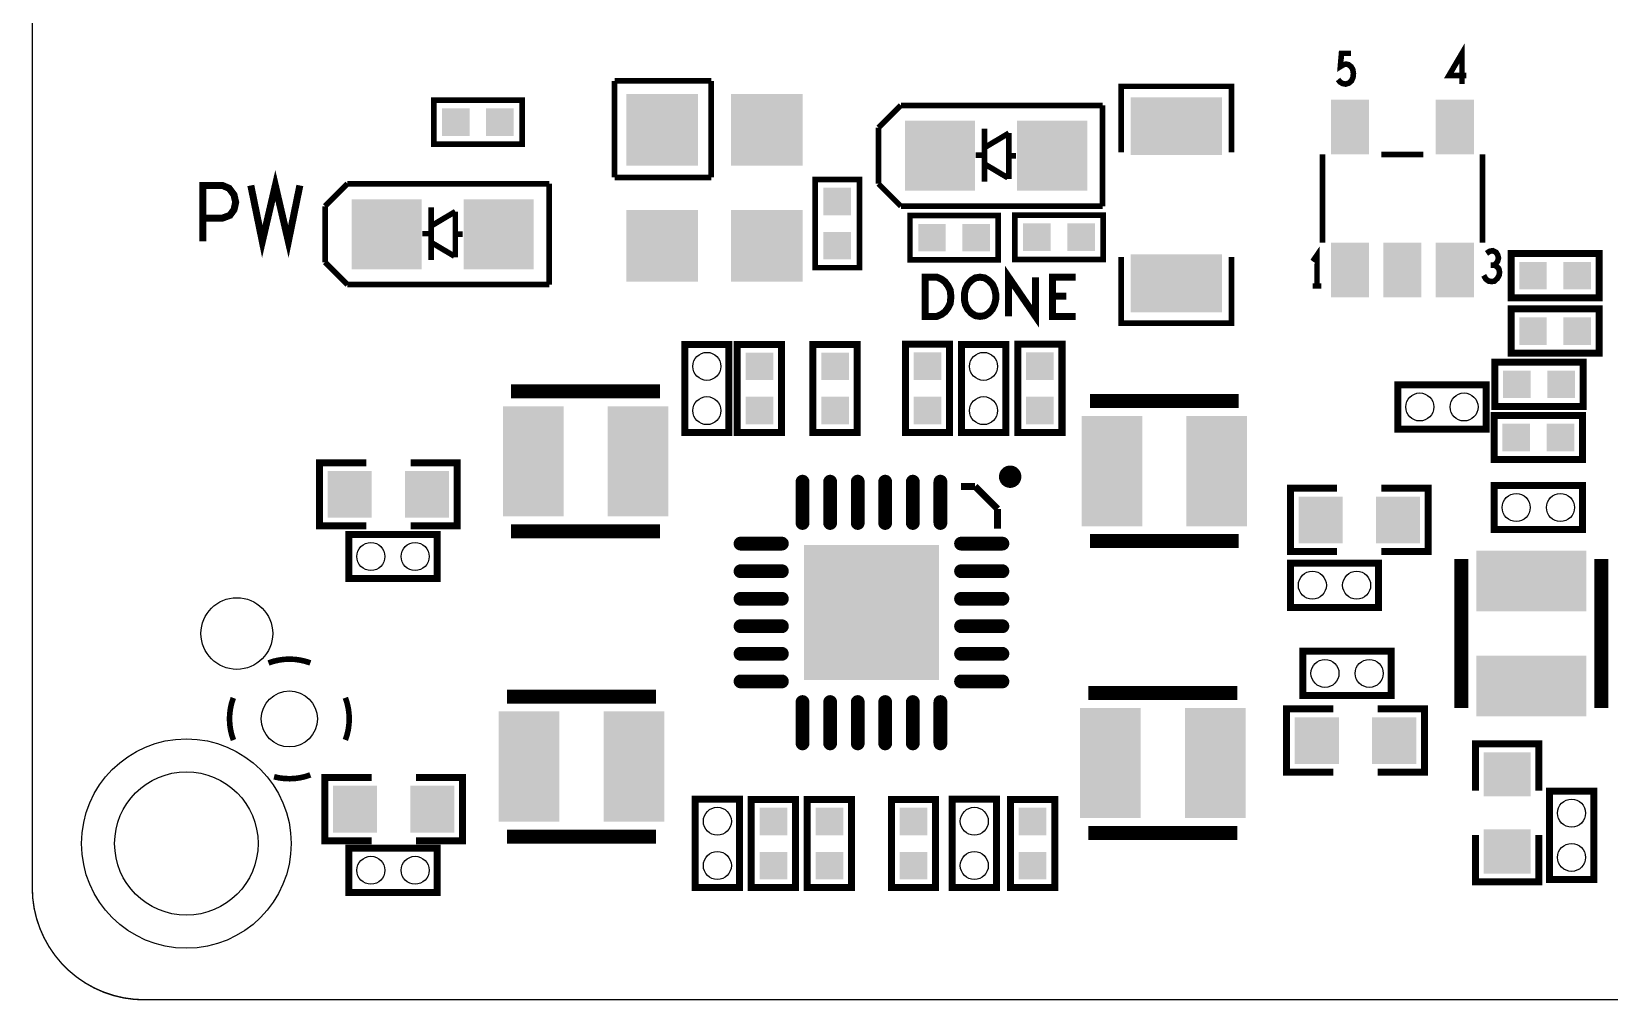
# Model space of a CAD drawing. Extents: x 0 to 1.77, y 0.1 to 2.36.
# Drawn here: x -0.001 to 1.126, y 0.098 to 0.79 of the extents above; entities that cross this region are included whole.
import ezdxf

# ---------------------------------------------------------------- set-up
doc = ezdxf.new("R2010")
doc.units = 0
doc.layers.get('0').update_dxf_attribs({"linetype": 'CONTINUOUS'})
doc.layers.add('ASSY_ART', color=2, linetype='CONTINUOUS')
doc.layers.add('ZYNQ_CORE_2V3_0', color=7, linetype='CONTINUOUS')

# ---------------------------------------------------------------- blocks, each defined once
blk = doc.blocks.new('RECTANGLE_4')
blk.add_solid([(0.01575, 0.01675), (0.01575, -0.01675), (-0.01575, 0.01675), (-0.01575, -0.01675)])
blk = doc.blocks.new('ROUND_2')
blk.add_circle((0, 0), 0.01)
blk = doc.blocks.new('RECTANGLE_14')
blk.add_solid([(0.0325, 0.02065), (0.0325, -0.02065), (-0.0325, 0.02065), (-0.0325, -0.02065)])
blk = doc.blocks.new('ROUND_3')
blk.add_circle((0, 0), 0.02)
blk = doc.blocks.new('ROUND_8')
blk.add_circle((0, 0), 0.0748)
blk = doc.blocks.new('RECTANGLE_16')
blk.add_solid([(0.01675, 0.01575), (0.01675, -0.01575), (-0.01675, 0.01575), (-0.01675, -0.01575)])
blk = doc.blocks.new('ROUND_5')
blk.add_circle((0, 0), 0.0256)
blk = doc.blocks.new('OBLONG_17')
at = {"const_width": 0.00984}
blk.add_lwpolyline([(0, 0.014765), (0, -0.014765)], dxfattribs=at)
at = {"const_width": 0.00492}
for points in [[(-0.00246, 0.014765, 1), (0.00246, 0.014765, 1)], [(-0.00246, -0.014765, 1), (0.00246, -0.014765, 1)]]:
    blk.add_lwpolyline(points, format="xyb", close=True, dxfattribs=at)
blk = doc.blocks.new('OBLONG_18')
at = {"const_width": 0.00984}
blk.add_lwpolyline([(0.014765, 0), (-0.014765, 0)], dxfattribs=at)
at = {"const_width": 0.00492}
for points in [[(-0.017225, 0, 1), (-0.012305, 0, 1)], [(0.012305, 0, 1), (0.017225, 0, 1)]]:
    blk.add_lwpolyline(points, format="xyb", close=True, dxfattribs=at)
blk = doc.blocks.new('SQUARE_7')
blk.add_solid([(0.025, 0.025), (0.025, -0.025), (-0.025, 0.025), (-0.025, -0.025)])
blk = doc.blocks.new('SQUARE_9')
blk.add_solid([(0.00985, 0.00985), (0.00985, -0.00985), (-0.00985, 0.00985), (-0.00985, -0.00985)])
blk = doc.blocks.new('SQUARE_19')
blk.add_solid([(0.04823, 0.04823), (0.04823, -0.04823), (-0.04823, 0.04823), (-0.04823, -0.04823)])
blk = doc.blocks.new('SQUARE_30')
blk.add_solid([(0.0256, 0.0256), (0.0256, -0.0256), (-0.0256, 0.0256), (-0.0256, -0.0256)])
blk = doc.blocks.new('RECTANGLE_20')
blk.add_solid([(0.021655, 0.03937), (0.021655, -0.03937), (-0.021655, 0.03937), (-0.021655, -0.03937)])
blk = doc.blocks.new('RECTANGLE_21')
blk.add_solid([(0.03937, 0.021655), (0.03937, -0.021655), (-0.03937, 0.021655), (-0.03937, -0.021655)])
blk = doc.blocks.new('RECTANGLE_32')
blk.add_solid([(0.0136, 0.0195), (0.0136, -0.0195), (-0.0136, 0.0195), (-0.0136, -0.0195)])
blk = doc.blocks.new('ROUND_96')
blk.add_circle((0, 0), 0.0512)

msp = doc.modelspace()

# ---------------------------------------------------------------- linework, layer by layer
at = {"layer": 'ASSY_ART'}
for points, const_width in [([(0, 2.22), (0, 0.1784)], 0.001), ([(1.0205, 0.7524), (1.0205, 0.7744), (1.0112, 0.7586), (1.0237, 0.7586)], 0.004), ([(0.932, 0.7557), (0.9335, 0.7539), (0.9353, 0.7528), (0.9375, 0.7524), (0.9397, 0.7531), (0.9415, 0.7546), (0.9427, 0.7571), (0.943, 0.7601), (0.9425, 0.763), (0.9413, 0.7649), (0.9395, 0.7663), (0.9377, 0.7667), (0.936, 0.7663), (0.9337, 0.7649), (0.9345, 0.7744), (0.9413, 0.7744)], 0.004), ([(0.4846, 0.7547), (0.4156, 0.7547)], 0.004), ([(0.4156, 0.7547), (0.4156, 0.6857)], 0.004), ([(0.4846, 0.6857), (0.4846, 0.7547)], 0.004), ([(0.7772, 0.7036), (0.7772, 0.7508), (0.856, 0.7508), (0.856, 0.7036)], 0.004), ([(0.2866, 0.7095), (0.3496, 0.7095), (0.3496, 0.741), (0.2866, 0.741), (0.2866, 0.7095)], 0.004), ([(0.62, 0.7372), (0.604, 0.7212)], 0.004), ([(0.764, 0.7372), (0.62, 0.7372)], 0.004), ([(0.764, 0.6652), (0.764, 0.7372)], 0.004), ([(0.604, 0.7212), (0.604, 0.6812)], 0.004), ([(0.6797, 0.6827), (0.6797, 0.7205)], 0.004), ([(0.6971, 0.7174), (0.6805, 0.7075)], 0.004), ([(0.6971, 0.6847), (0.6971, 0.7174)], 0.004), ([(0.6786, 0.7016), (0.6734, 0.7016)], 0.004), ([(0.6974, 0.7012), (0.7022, 0.7012)], 0.004), ([(0.9209, 0.6392), (0.9209, 0.7022)], 0.004), ([(0.963, 0.7022), (0.993, 0.7022)], 0.004), ([(1.0351, 0.7022), (1.0351, 0.6392)], 0.004), ([(0.156, 0.68), (0.1642, 0.64), (0.1735, 0.68), (0.1828, 0.64), (0.191, 0.68)], 0.005), ([(0.4156, 0.6857), (0.4846, 0.6857)], 0.004), ([(0.6963, 0.6855), (0.6805, 0.6949)], 0.004), ([(0.1218, 0.64), (0.1218, 0.68), (0.1358, 0.68), (0.1405, 0.678), (0.144, 0.6733), (0.1452, 0.668), (0.144, 0.6627), (0.1411, 0.6587), (0.1358, 0.6567), (0.1218, 0.6567)], 0.005), ([(0.225, 0.6812), (0.209, 0.6652)], 0.004), ([(0.369, 0.6812), (0.225, 0.6812)], 0.004), ([(0.369, 0.6092), (0.369, 0.6812)], 0.004), ([(0.5904, 0.6213), (0.5904, 0.6843), (0.5588, 0.6843), (0.5588, 0.6213), (0.5904, 0.6213)], 0.004), ([(0.604, 0.6812), (0.62, 0.6652)], 0.004), ([(0.209, 0.6652), (0.209, 0.6252)], 0.004), ([(0.2847, 0.6267), (0.2847, 0.6645)], 0.004), ([(0.62, 0.6652), (0.764, 0.6652)], 0.004), ([(0.302, 0.6614), (0.2855, 0.6515)], 0.004), ([(0.302, 0.6287), (0.302, 0.6614)], 0.004), ([(0.6265, 0.6269), (0.6895, 0.6269), (0.6895, 0.6585), (0.6265, 0.6585), (0.6265, 0.6269)], 0.004), ([(0.7643, 0.6587), (0.7013, 0.6587), (0.7013, 0.6271), (0.7643, 0.6271), (0.7643, 0.6587)], 0.004), ([(0.2836, 0.6456), (0.2784, 0.6456)], 0.004), ([(0.3024, 0.6452), (0.3072, 0.6452)], 0.004), ([(0.3013, 0.6295), (0.2855, 0.6389)], 0.004), ([(0.7772, 0.6288), (0.7772, 0.5817), (0.856, 0.5817), (0.856, 0.6288)], 0.004), ([(0.917, 0.6082), (0.917, 0.6302), (0.914, 0.6258)], 0.004), ([(1.0433, 0.6231), (1.0448, 0.6242), (1.046, 0.626), (1.0465, 0.6282), (1.046, 0.6304), (1.0448, 0.6323), (1.0425, 0.6334), (1.0402, 0.633), (1.038, 0.6315)], 0.004), ([(1.1185, 0.6314), (1.0555, 0.6314), (1.0555, 0.5998), (1.1185, 0.5998), (1.1185, 0.6314)], 0.005), ([(0.209, 0.6252), (0.225, 0.6092)], 0.004), ([(0.6969, 0.5865), (0.6969, 0.6145), (0.7161, 0.5865), (0.7161, 0.6145)], 0.005), ([(1.036, 0.6158), (1.0375, 0.6132), (1.0395, 0.6117), (1.0417, 0.6114), (1.0437, 0.6117), (1.0457, 0.6136), (1.047, 0.6158), (1.0473, 0.618), (1.0468, 0.6205), (1.045, 0.6224), (1.0433, 0.6231), (1.041, 0.6231)], 0.004), ([(0.225, 0.6092), (0.369, 0.6092)], 0.004), ([(0.6373, 0.5865), (0.6373, 0.6145), (0.6457, 0.6145), (0.649, 0.6131), (0.6515, 0.6112), (0.6536, 0.6084), (0.6552, 0.6052), (0.6557, 0.6005), (0.6552, 0.5958), (0.6536, 0.5926), (0.6515, 0.5898), (0.649, 0.5879), (0.6457, 0.5865), (0.6373, 0.5865)], 0.005), ([(0.6765, 0.5865), (0.6732, 0.587), (0.6703, 0.5888), (0.6677, 0.5916), (0.6661, 0.5949), (0.6653, 0.5986), (0.6653, 0.6024), (0.6661, 0.6061), (0.6677, 0.6094), (0.6703, 0.6122), (0.6732, 0.614), (0.6765, 0.6145), (0.6798, 0.614), (0.6827, 0.6122), (0.6853, 0.6094), (0.6869, 0.6061), (0.6877, 0.6024), (0.6877, 0.5986), (0.6869, 0.5949), (0.6853, 0.5916), (0.6827, 0.5888), (0.6798, 0.587), (0.6765, 0.5865)], 0.005), ([(0.7448, 0.5865), (0.7282, 0.5865), (0.7282, 0.6145), (0.7448, 0.6145)], 0.005), ([(0.914, 0.6082), (0.92, 0.6082)], 0.004), ([(0.7382, 0.601), (0.7282, 0.601)], 0.005), ([(1.1185, 0.5918), (1.0555, 0.5918), (1.0555, 0.5602), (1.1185, 0.5602), (1.1185, 0.5918)], 0.005), ([(0.4657, 0.5665), (0.4657, 0.5035), (0.4973, 0.5035), (0.4973, 0.5665), (0.4657, 0.5665)], 0.005), ([(0.5348, 0.5035), (0.5348, 0.5665), (0.5032, 0.5665), (0.5032, 0.5035), (0.5348, 0.5035)], 0.005), ([(0.5888, 0.5035), (0.5888, 0.5665), (0.5572, 0.5665), (0.5572, 0.5035), (0.5888, 0.5035)], 0.005), ([(0.6548, 0.5036), (0.6548, 0.5666), (0.6232, 0.5666), (0.6232, 0.5036), (0.6548, 0.5036)], 0.005), ([(0.6632, 0.5665), (0.6632, 0.5035), (0.6948, 0.5035), (0.6948, 0.5665), (0.6632, 0.5665)], 0.005), ([(0.735, 0.5036), (0.735, 0.5666), (0.7034, 0.5666), (0.7034, 0.5036), (0.735, 0.5036)], 0.005), ([(1.107, 0.5538), (1.044, 0.5538), (1.044, 0.5222), (1.107, 0.5222), (1.107, 0.5538)], 0.005), ([(0.4481, 0.533), (0.3418, 0.533)], 0.01), ([(0.7549, 0.526), (0.8611, 0.526)], 0.01), ([(0.9747, 0.506), (1.0377, 0.506), (1.0377, 0.5376), (0.9747, 0.5376), (0.9747, 0.506)], 0.005), ([(1.1065, 0.5158), (1.0435, 0.5158), (1.0435, 0.4842), (1.1065, 0.4842), (1.1065, 0.5158)], 0.005), ([(0.2384, 0.482), (0.205, 0.482), (0.205, 0.4368), (0.2384, 0.4368)], 0.005), ([(0.27, 0.482), (0.3034, 0.482), (0.3034, 0.4368), (0.27, 0.4368)], 0.005), ([(0.663, 0.465), (0.673, 0.465)], 0.005), ([(0.673, 0.465), (0.689, 0.449)], 0.005), ([(0.9314, 0.4185), (0.898, 0.4185), (0.898, 0.4637), (0.9314, 0.4637)], 0.005), ([(0.963, 0.4185), (0.9964, 0.4185), (0.9964, 0.4637), (0.963, 0.4637)], 0.005), ([(1.0435, 0.4342), (1.1065, 0.4342), (1.1065, 0.4658), (1.0435, 0.4658), (1.0435, 0.4342)], 0.005), ([(0.689, 0.449), (0.689, 0.435)], 0.005), ([(0.289, 0.4308), (0.226, 0.4308), (0.226, 0.3992), (0.289, 0.3992), (0.289, 0.4308)], 0.005), ([(0.4481, 0.433), (0.3418, 0.433)], 0.01), ([(0.7549, 0.426), (0.8611, 0.426)], 0.01), ([(1.02, 0.4132), (1.02, 0.3069)], 0.01), ([(1.12, 0.4132), (1.12, 0.3069)], 0.01), ([(0.898, 0.3787), (0.961, 0.3787), (0.961, 0.4103), (0.898, 0.4103), (0.898, 0.3787)], 0.005), ([(0.907, 0.3157), (0.97, 0.3157), (0.97, 0.3473), (0.907, 0.3473), (0.907, 0.3157)], 0.005), ([(0.4451, 0.315), (0.3388, 0.315)], 0.01), ([(0.7539, 0.3175), (0.8601, 0.3175)], 0.01), ([(0.9287, 0.2609), (0.8953, 0.2609), (0.8953, 0.3061), (0.9287, 0.3061)], 0.005), ([(0.9603, 0.2609), (0.9937, 0.2609), (0.9937, 0.3061), (0.9603, 0.3061)], 0.005), ([(1.0753, 0.2477), (1.0753, 0.2811), (1.0301, 0.2811), (1.0301, 0.2477)], 0.005), ([(0.2422, 0.2571), (0.2088, 0.2571), (0.2088, 0.2119), (0.2422, 0.2119)], 0.005), ([(0.2738, 0.2571), (0.3072, 0.2571), (0.3072, 0.2119), (0.2738, 0.2119)], 0.005), ([(1.1145, 0.1844), (1.1145, 0.2474), (1.0829, 0.2474), (1.0829, 0.1844), (1.1145, 0.1844)], 0.005), ([(0.5048, 0.1786), (0.5048, 0.2416), (0.4732, 0.2416), (0.4732, 0.1786), (0.5048, 0.1786)], 0.005), ([(0.5132, 0.2415), (0.5132, 0.1785), (0.5448, 0.1785), (0.5448, 0.2415), (0.5132, 0.2415)], 0.005), ([(0.5532, 0.2415), (0.5532, 0.1785), (0.5848, 0.1785), (0.5848, 0.2415), (0.5532, 0.2415)], 0.005), ([(0.6132, 0.2415), (0.6132, 0.1785), (0.6448, 0.1785), (0.6448, 0.2415), (0.6132, 0.2415)], 0.005), ([(0.6882, 0.1786), (0.6882, 0.2416), (0.6566, 0.2416), (0.6566, 0.1786), (0.6882, 0.1786)], 0.005), ([(0.6982, 0.2415), (0.6982, 0.1785), (0.7298, 0.1785), (0.7298, 0.2415), (0.6982, 0.2415)], 0.005), ([(0.4451, 0.215), (0.3388, 0.215)], 0.01), ([(0.7539, 0.2175), (0.8601, 0.2175)], 0.01), ([(1.0753, 0.2161), (1.0753, 0.1827), (1.0301, 0.1827), (1.0301, 0.2161)], 0.005), ([(0.289, 0.2067), (0.226, 0.2067), (0.226, 0.1751), (0.289, 0.1751), (0.289, 0.2067)], 0.005), ([(0.08, 0.0984), (1.6917, 0.0984)], 0.001)]:
    msp.add_lwpolyline(points, dxfattribs=dict(at, const_width=const_width))
at = {"layer": 'ASSY_ART', "const_width": 0.008}
msp.add_lwpolyline([(0.694, 0.472, 1), (0.702, 0.472, 1)], format="xyb", close=True, dxfattribs=at)
at = {"layer": 'ASSY_ART'}
for points, const_width in [([(0.1985, 0.339, 0.180798), (0.1686, 0.339)], 0.004), ([(0.1435, 0.314, 0.182255), (0.1436, 0.2839)], 0.004), ([(0.2235, 0.284, 0.181985), (0.2235, 0.3141)], 0.004), ([(0.1726, 0.2577, 0.155191), (0.1985, 0.259)], 0.004), ([(0, 0.1784, 0.414214), (0.08, 0.0984)], 0.001)]:
    msp.add_lwpolyline(points, format="xyb", dxfattribs=dict(at, const_width=const_width))

# ---------------------------------------------------------------- block references
for name, p in [('SQUARE_30', (0.4496, 0.7197)), ('SQUARE_30', (0.5244, 0.7197)), ('SQUARE_9', (0.3023, 0.7253)), ('SQUARE_9', (0.3338, 0.7253)), ('RECTANGLE_14', (0.8166, 0.7223)), ('RECTANGLE_32', (0.9406, 0.7217)), ('RECTANGLE_32', (1.0154, 0.7217)), ('SQUARE_7', (0.648, 0.7012)), ('SQUARE_7', (0.728, 0.7012)), ('SQUARE_9', (0.5746, 0.6686)), ('SQUARE_7', (0.253, 0.6452)), ('SQUARE_7', (0.333, 0.6452)), ('SQUARE_30', (0.4496, 0.637)), ('SQUARE_30', (0.5244, 0.637)), ('SQUARE_9', (0.5746, 0.637)), ('SQUARE_9', (0.6422, 0.6427)), ('SQUARE_9', (0.6738, 0.6427)), ('SQUARE_9', (0.717, 0.643)), ('SQUARE_9', (0.7486, 0.643)), ('RECTANGLE_14', (0.8166, 0.6101)), ('RECTANGLE_32', (0.9406, 0.6197)), ('RECTANGLE_32', (0.978, 0.6197)), ('RECTANGLE_32', (1.0154, 0.6197)), ('SQUARE_9', (1.0712, 0.6156)), ('SQUARE_9', (1.1028, 0.6156)), ('SQUARE_9', (1.0712, 0.576)), ('SQUARE_9', (1.1028, 0.576)), ('ROUND_2', (0.4815, 0.5508)), ('SQUARE_9', (0.519, 0.5508)), ('SQUARE_9', (0.573, 0.5508)), ('SQUARE_9', (0.639, 0.5509)), ('ROUND_2', (0.679, 0.5508)), ('SQUARE_9', (0.7192, 0.5509)), ('SQUARE_9', (1.0597, 0.538)), ('SQUARE_9', (1.0913, 0.538)), ('ROUND_2', (0.9904, 0.5218)), ('ROUND_2', (1.022, 0.5218)), ('RECTANGLE_20', (0.3576, 0.483)), ('RECTANGLE_20', (0.4324, 0.483)), ('ROUND_2', (0.4815, 0.5192)), ('SQUARE_9', (0.519, 0.5192)), ('SQUARE_9', (0.573, 0.5192)), ('SQUARE_9', (0.639, 0.5193)), ('ROUND_2', (0.679, 0.5192)), ('SQUARE_9', (0.7192, 0.5193)), ('RECTANGLE_20', (0.7706, 0.476)), ('RECTANGLE_20', (0.8454, 0.476)), ('SQUARE_9', (1.0592, 0.5)), ('SQUARE_9', (1.0908, 0.5)), ('RECTANGLE_4', (0.2266, 0.4594)), ('RECTANGLE_4', (0.2818, 0.4594)), ('OBLONG_17', (0.5498, 0.4537)), ('OBLONG_17', (0.5695, 0.4537)), ('OBLONG_17', (0.5892, 0.4537)), ('OBLONG_17', (0.6088, 0.4537)), ('OBLONG_17', (0.6285, 0.4537)), ('OBLONG_17', (0.6482, 0.4537)), ('RECTANGLE_4', (0.9196, 0.4411)), ('RECTANGLE_4', (0.9748, 0.4411)), ('ROUND_2', (1.0592, 0.45)), ('ROUND_2', (1.0908, 0.45)), ('OBLONG_18', (0.5203, 0.4242)), ('OBLONG_18', (0.6777, 0.4242)), ('ROUND_2', (0.2417, 0.415)), ('ROUND_2', (0.2733, 0.415)), ('SQUARE_19', (0.599, 0.375)), ('RECTANGLE_21', (1.07, 0.3974)), ('OBLONG_18', (0.5203, 0.4045)), ('OBLONG_18', (0.6777, 0.4045)), ('ROUND_2', (0.9137, 0.3945)), ('ROUND_2', (0.9453, 0.3945)), ('ROUND_5', (0.146, 0.36)), ('OBLONG_18', (0.5203, 0.3848)), ('OBLONG_18', (0.6777, 0.3848)), ('OBLONG_18', (0.5203, 0.3652)), ('OBLONG_18', (0.6777, 0.3652)), ('OBLONG_18', (0.5203, 0.3455)), ('OBLONG_18', (0.6777, 0.3455)), ('ROUND_2', (0.9227, 0.3315)), ('ROUND_2', (0.9543, 0.3315)), ('RECTANGLE_21', (1.07, 0.3226)), ('OBLONG_18', (0.5203, 0.3258)), ('OBLONG_18', (0.6777, 0.3258)), ('ROUND_3', (0.1835, 0.299)), ('OBLONG_17', (0.5498, 0.2963)), ('OBLONG_17', (0.5695, 0.2963)), ('OBLONG_17', (0.5892, 0.2963)), ('OBLONG_17', (0.6088, 0.2963)), ('OBLONG_17', (0.6285, 0.2963)), ('OBLONG_17', (0.6482, 0.2963)), ('RECTANGLE_20', (0.3546, 0.265)), ('RECTANGLE_20', (0.4294, 0.265)), ('RECTANGLE_20', (0.7696, 0.2675)), ('RECTANGLE_20', (0.8444, 0.2675)), ('RECTANGLE_4', (0.9169, 0.2835)), ('RECTANGLE_4', (0.9721, 0.2835)), ('ROUND_8', (0.11, 0.21)), ('RECTANGLE_16', (1.0527, 0.2595)), ('RECTANGLE_4', (0.2304, 0.2345)), ('RECTANGLE_4', (0.2856, 0.2345)), ('ROUND_2', (1.0987, 0.2317)), ('ROUND_2', (0.489, 0.2259)), ('SQUARE_9', (0.529, 0.2258)), ('SQUARE_9', (0.569, 0.2258)), ('SQUARE_9', (0.629, 0.2258)), ('ROUND_2', (0.6724, 0.2259)), ('SQUARE_9', (0.714, 0.2258)), ('RECTANGLE_16', (1.0527, 0.2043)), ('ROUND_2', (0.489, 0.1943)), ('SQUARE_9', (0.529, 0.1942)), ('SQUARE_9', (0.569, 0.1942)), ('SQUARE_9', (0.629, 0.1942)), ('ROUND_2', (0.6724, 0.1943)), ('SQUARE_9', (0.714, 0.1942)), ('ROUND_2', (1.0987, 0.2001)), ('ROUND_2', (0.2417, 0.1909)), ('ROUND_2', (0.2733, 0.1909))]:
    msp.add_blockref(name, p, dxfattribs=at)
at = {"layer": 'ZYNQ_CORE_2V3_0'}
for name, p in [('ROUND_5', (0.146, 0.36)), ('ROUND_96', (0.11, 0.21))]:
    msp.add_blockref(name, p, dxfattribs=at)

doc.saveas('drawing.dxf')
